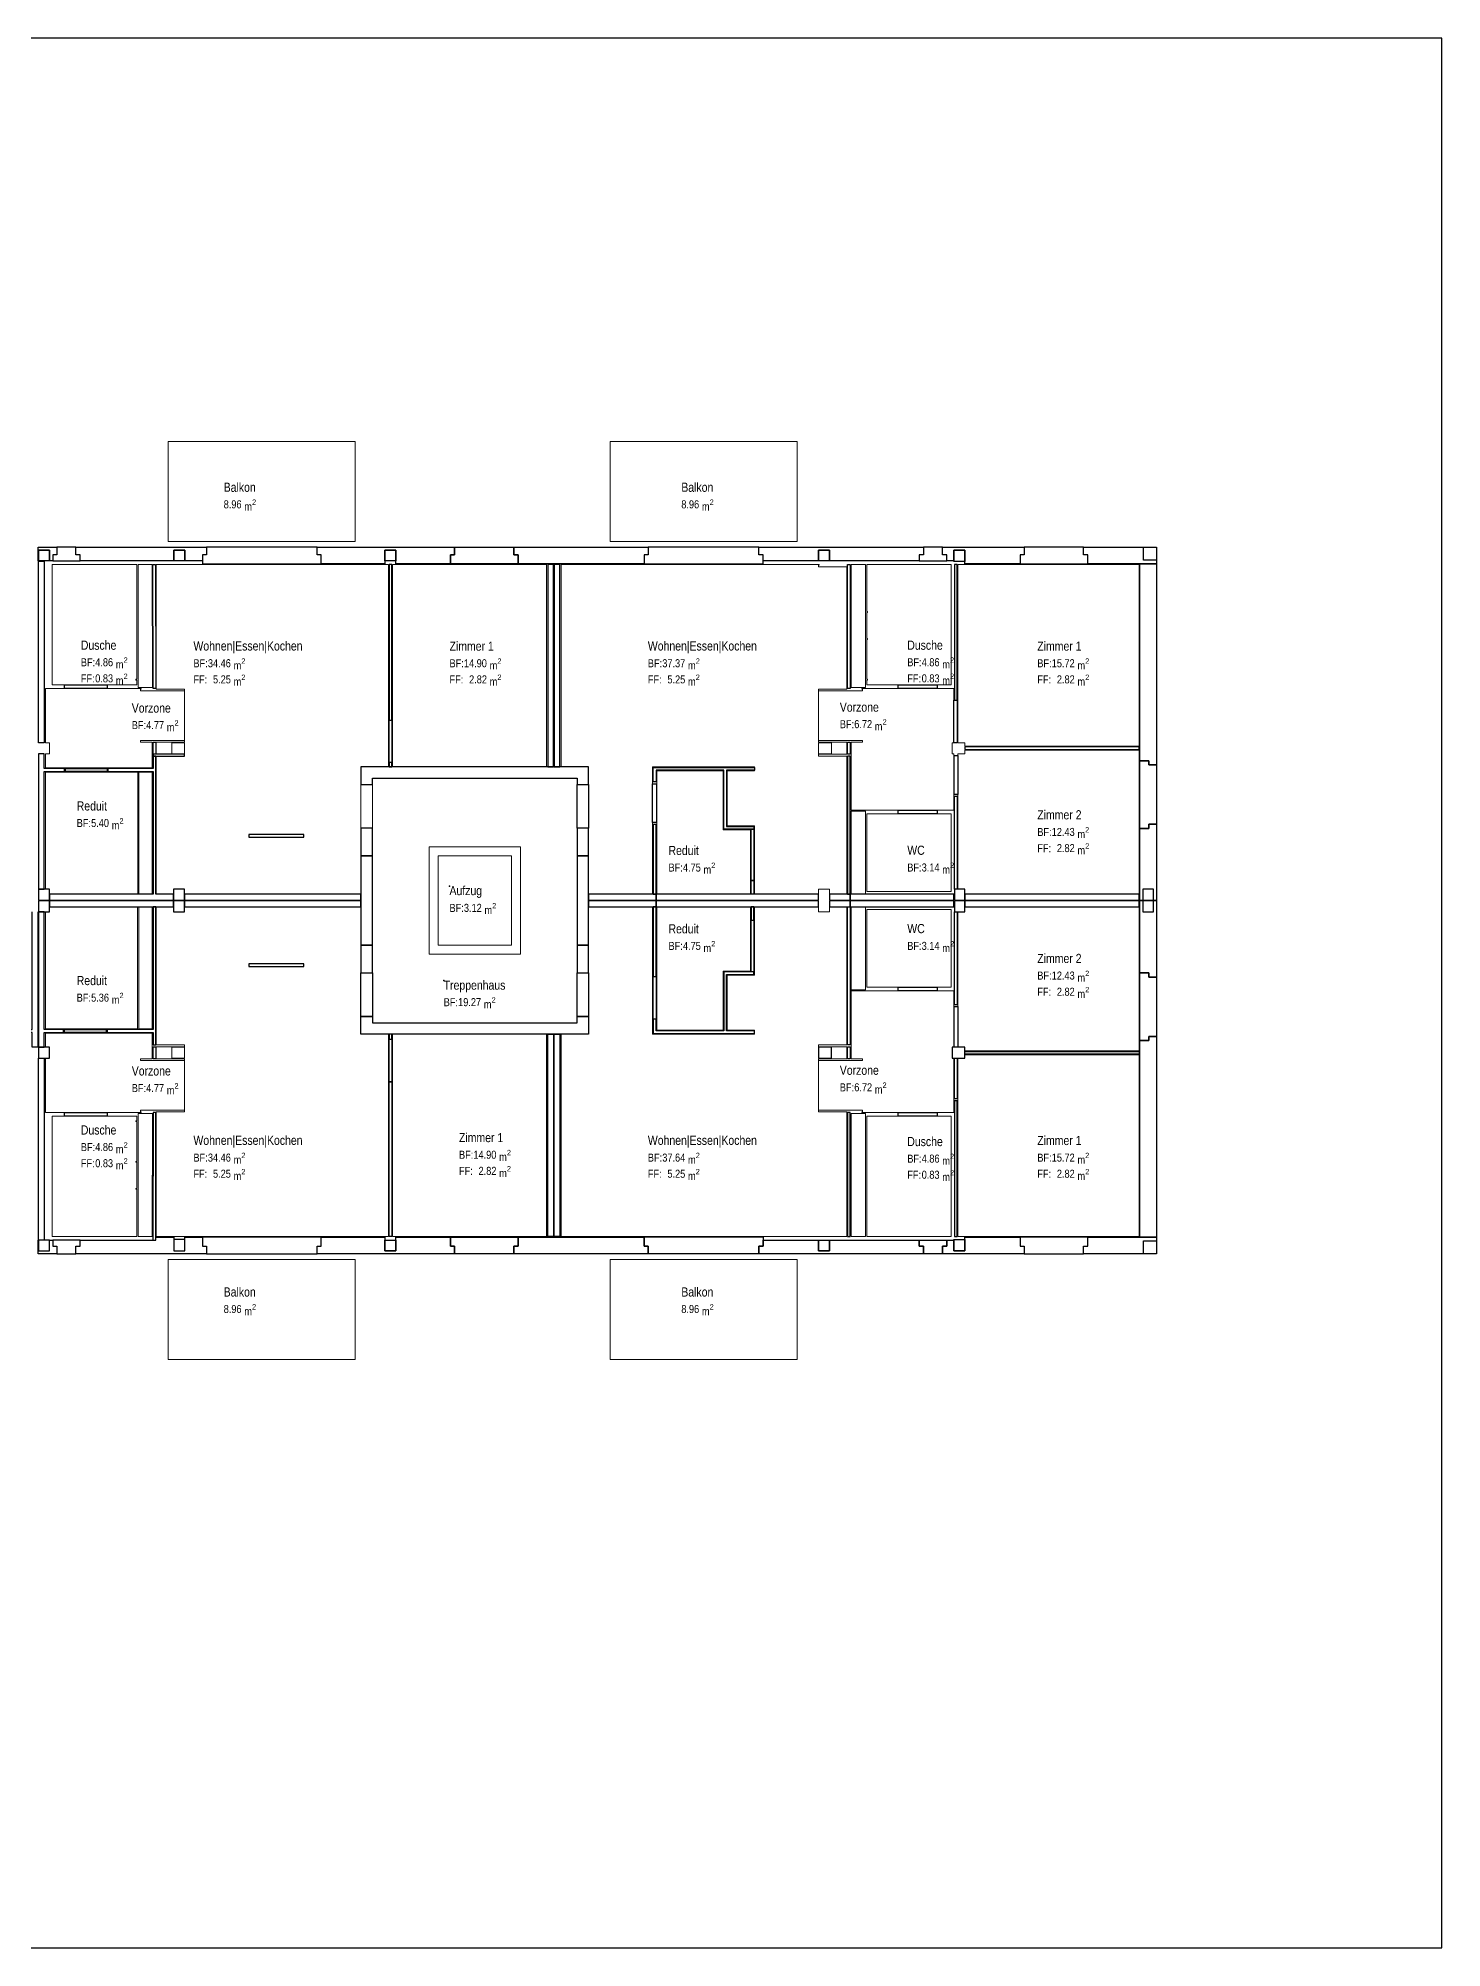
# Model space of a CAD drawing. Header units: millimetres. Extents: x 195 to 61321, y -46059 to -4290.
# Drawn here: x 30618 to 61321, y -46059 to -4290 of the extents above; entities that cross this region are included whole.
import ezdxf

# ---------------------------------------------------------------- set-up
doc = ezdxf.new("R2010")
doc.units = ezdxf.units.MM
for name, color, linetype, true_color in [('Dohlenweg_B_simplifiedForMSD_', 18, 'Continuous', 0x000000), ('Dohlenweg_B_simplifiedForMSD_$080 areas_text_IBC', 18, 'Continuous', 0x000000), ('Dohlenweg_B_simplifiedForMSD_$080 Raumdefinition_text_IBC', 1, 'Continuous', 0xff0000), ('Dohlenweg_B_simplifiedForMSD_$areas', 18, 'Continuous', 0x000000), ('Dohlenweg_B_simplifiedForMSD_$openings', 4, 'Continuous', 0x00eeff), ('Dohlenweg_B_simplifiedForMSD_$separators', 80, 'Continuous', 0x20ff00), ('text+aliging_frames_Etc', 18, 'Continuous', 0x000000)]:
    doc.layers.add(name, color=color, linetype=linetype, true_color=true_color)
doc.styles.add('ERSTELLTER_STIL_1', font='ARIALN.TTF')

msp = doc.modelspace()

# ---------------------------------------------------------------- linework, layer by layer
at = {"layer": 'Dohlenweg_B_simplifiedForMSD_'}
for p in [(39615, -22834), (39488, -24902)]:
    msp.add_point(p, dxfattribs=at)
at = {"layer": 'Dohlenweg_B_simplifiedForMSD_$areas', "color": 7, "linetype": 'Continuous', "lineweight": 13, "true_color": 0xffffff}
for points in [[(33460, -15297), (37550, -15297), (37550, -13108), (33460, -13108)], [(47218, -15297), (47218, -13108), (43128, -13108), (43128, -15297)], [(33460, -31004), (33460, -33194), (37550, -33194), (37550, -31004)], [(47218, -31004), (43128, -31004), (43128, -33194), (47218, -33194)]]:
    msp.add_lwpolyline(points, close=True, dxfattribs=at)
at = {"layer": 'Dohlenweg_B_simplifiedForMSD_$areas', "color": 21, "linetype": 'Continuous', "lineweight": 0, "true_color": 0xffa8a8}
for points in [[(32775, -18313), (32775, -15804), (30925, -15804), (30925, -18433), (32775, -18433), (32775, -18333), (32755, -18333), (32755, -18313)], [(33198, -15804), (33198, -15814), (33198, -18525), (33818, -18525), (33818, -19691), (33198, -19691), (33198, -19951), (33818, -19951), (33818, -19991), (33198, -19991), (33198, -23011), (33578, -23011), (33578, -22901), (33818, -22901), (33818, -23011), (37678, -23011), (37678, -20226), (38278, -20226), (38278, -15804)], [(41738, -20226), (41738, -15804), (38368, -15804), (38368, -20226)], [(42058, -15804), (42058, -20226), (42658, -20226), (42658, -23011), (44058, -23011), (44058, -20226), (46288, -20226), (46288, -20316), (45688, -20316), (45688, -21516), (46288, -21516), (46288, -23011), (47688, -23011), (47688, -22901), (47928, -22901), (47928, -23011), (48308, -23011), (48308, -19991), (47688, -19991), (47688, -19951), (48308, -19951), (48308, -19691), (47688, -19691), (47688, -19651), (47688, -18525), (48308, -18525), (48308, -18515), (48308, -15854), (47688, -15854), (47688, -15814), (47698, -15814), (47698, -15804)], [(50591, -18433), (50591, -15804), (48741, -15804), (48741, -16833), (48761, -16833), (48761, -16853), (48741, -16853), (48741, -17423), (48761, -17423), (48761, -17443), (48741, -17443), (48741, -18313), (48761, -18313), (48761, -18333), (48741, -18333), (48741, -18433)], [(54698, -15804), (50738, -15804), (50738, -19701), (50888, -19701), (50888, -19776), (54698, -19776)], [(32868, -18515), (30778, -18515), (30778, -19701), (30868, -19701), (30868, -19941), (30778, -19941), (30778, -20251), (33108, -20251), (33108, -19691), (32858, -19691), (32858, -19651), (33818, -19651), (33818, -18565), (32858, -18565), (32858, -18525), (32868, -18525)], [(47688, -19651), (48648, -19651), (48648, -19691), (48398, -19691), (48398, -21172), (50648, -21172), (50648, -19941), (50608, -19941), (50608, -19701), (50648, -19701), (50648, -18515), (48638, -18515), (48638, -18525), (48648, -18525), (48648, -18565), (47688, -18565)], [(50738, -22901), (50888, -22901), (50888, -23011), (54698, -23011), (54698, -19866), (50888, -19866), (50888, -19941), (50738, -19941)], [(50591, -22954), (50591, -21254), (48741, -21254), (48741, -22954)], [(33198, -27776), (33198, -30488), (33198, -30498), (38278, -30498), (38278, -26076), (37678, -26076), (37678, -23291), (33818, -23291), (33818, -23401), (33578, -23401), (33578, -23291), (33198, -23291), (33198, -26311), (33818, -26311), (33818, -26351), (33198, -26351), (33198, -26611), (33818, -26611), (33818, -27776)], [(42058, -30498), (48308, -30498), (48308, -27811), (48308, -27776), (47688, -27776), (47688, -26611), (48308, -26611), (48308, -26351), (47688, -26351), (47688, -26311), (48308, -26311), (48308, -23291), (47928, -23291), (47928, -23401), (47688, -23401), (47688, -23291), (46288, -23291), (46288, -24786), (45688, -24786), (45688, -25986), (46288, -25986), (46288, -26076), (44058, -26076), (44058, -23291), (42658, -23291), (42658, -26076), (42058, -26076)], [(48741, -23348), (48741, -25048), (50591, -25048), (50591, -23348)], [(50738, -26361), (50888, -26361), (50888, -26436), (54698, -26436), (54698, -23291), (50888, -23291), (50888, -23401), (50738, -23401)], [(47688, -27736), (48648, -27736), (48648, -27776), (48638, -27776), (48638, -27786), (50648, -27786), (50648, -26601), (50608, -26601), (50608, -26361), (50648, -26361), (50648, -25130), (48398, -25130), (48398, -26611), (48648, -26611), (48648, -26651), (47688, -26651)], [(30778, -26051), (30778, -26361), (30868, -26361), (30868, -26601), (30778, -26601), (30778, -27786), (32868, -27786), (32868, -27776), (32858, -27776), (32858, -27736), (33818, -27736), (33818, -26651), (32858, -26651), (32858, -26611), (33108, -26611), (33108, -26051)], [(41738, -30498), (41738, -26076), (38368, -26076), (38368, -30498)], [(50738, -30498), (54698, -30498), (54698, -26526), (50888, -26526), (50888, -26601), (50738, -26601)], [(32775, -29448), (32775, -28878), (32755, -28878), (32755, -28858), (32775, -28858), (32775, -27988), (32755, -27988), (32755, -27968), (32775, -27968), (32775, -27868), (30925, -27868), (30925, -30498), (32775, -30498), (32775, -29468), (32755, -29468), (32755, -29448)], [(50591, -30498), (50591, -27868), (48741, -27868), (48741, -30498)]]:
    msp.add_lwpolyline(points, close=True, dxfattribs=at)
at = {"layer": 'Dohlenweg_B_simplifiedForMSD_$areas', "color": 151, "linetype": 'Continuous', "lineweight": 0, "true_color": 0xa8c0ff}
for points in [[(33118, -18490), (33109, -15804), (32802, -15804), (32802, -18490)], [(48714, -15804), (48398, -15804), (48398, -18490), (48714, -18490)], [(33108, -23011), (33108, -20341), (32818, -20341), (32818, -23011)], [(48398, -23011), (48714, -23011), (48714, -21197), (48398, -21197)], [(33108, -23291), (32818, -23291), (32818, -25961), (33108, -25961)], [(48714, -23291), (48398, -23291), (48398, -25105), (48714, -25105)], [(33109, -30498), (33118, -27811), (32802, -27811), (32802, -30498)], [(48714, -30498), (48714, -27811), (48398, -27811), (48398, -30498)]]:
    msp.add_lwpolyline(points, close=True, dxfattribs=at)
at = {"layer": 'Dohlenweg_B_simplifiedForMSD_$areas', "color": 41, "linetype": 'Continuous', "lineweight": 0, "true_color": 0xffd6a8}
for points in [[(30778, -20341), (30778, -22900), (30868, -22900), (30868, -23011), (32801, -23011), (32801, -20341)], [(46198, -23011), (46198, -21606), (45598, -21606), (45598, -20316), (44148, -20316), (44148, -23011)], [(30778, -23401), (30778, -25961), (32791, -25961), (32791, -23291), (30868, -23291), (30868, -23401)], [(46198, -24696), (46198, -23291), (44148, -23291), (44148, -25986), (45598, -25986), (45598, -24696)]]:
    msp.add_lwpolyline(points, close=True, dxfattribs=at)
at = {"layer": 'Dohlenweg_B_simplifiedForMSD_$areas', "color": 51, "linetype": 'Continuous', "lineweight": 0, "true_color": 0xffffa8}
msp.add_lwpolyline([(37928, -25826), (42408, -25826), (42408, -20476), (37928, -20476)], close=True, dxfattribs=at)
at = {"layer": 'Dohlenweg_B_simplifiedForMSD_$areas', "lineweight": 0}
msp.add_lwpolyline([(40968, -24126), (40968, -22176), (39368, -22176), (39368, -24126)], close=True, dxfattribs=at)
at = {"layer": 'Dohlenweg_B_simplifiedForMSD_$openings'}
for points in [[(31025, -15424), (31025, -15589), (30935, -15589), (30935, -15722), (31535, -15722), (31535, -15589), (31445, -15589), (31445, -15424)], [(34300, -15424), (34300, -15589), (34210, -15589), (34210, -15787), (36810, -15787), (36810, -15589), (36720, -15589), (36720, -15424)], [(39724, -15424), (41024, -15424), (41024, -15589), (41114, -15589), (41114, -15787), (39634, -15787), (39634, -15589), (39724, -15589)], [(43963, -15424), (43963, -15589), (43873, -15589), (43873, -15787), (46473, -15787), (46473, -15589), (46383, -15589), (46383, -15424)], [(49981, -15424), (49981, -15589), (49891, -15589), (49891, -15722), (50491, -15722), (50491, -15589), (50401, -15589), (50401, -15424)], [(52187, -15424), (52187, -15589), (52097, -15589), (52097, -15787), (53577, -15787), (53577, -15589), (53487, -15589), (53487, -15424)], [(32125, -18515), (31195, -18515), (31195, -18433), (32125, -18433)], [(50281, -18515), (49431, -18515), (49431, -18433), (50281, -18433)], [(50723, -19701), (50648, -19701), (50648, -18771), (50723, -18771)], [(38353, -20136), (38293, -20136), (38293, -19206), (38353, -19206)], [(50738, -20831), (50656, -20831), (50656, -19981), (50738, -19981)], [(32125, -20326), (31195, -20326), (31195, -20266), (32125, -20266)], [(54715, -20093), (54913, -20093), (54913, -20183), (55078, -20183), (55078, -21483), (54913, -21483), (54913, -21573), (54715, -21573)], [(42658, -21566), (42408, -21566), (42408, -20616), (42658, -20616)], [(44140, -21446), (44058, -21446), (44058, -20596), (44140, -20596)], [(50281, -21254), (49431, -21254), (49431, -21172), (50281, -21172)], [(46273, -22717), (46213, -22717), (46213, -21591), (46273, -21591)], [(46273, -24711), (46213, -24711), (46213, -23584), (46273, -23584)], [(37928, -25686), (37678, -25686), (37678, -24736), (37928, -24736)], [(42658, -25686), (42408, -25686), (42408, -24736), (42658, -24736)], [(44133, -25746), (44073, -25746), (44073, -24816), (44133, -24816)], [(50281, -25130), (49431, -25130), (49431, -25048), (50281, -25048)], [(54715, -24736), (54913, -24736), (54913, -24826), (55078, -24826), (55078, -26126), (54913, -26126), (54913, -26216), (54715, -26216)], [(50738, -26361), (50656, -26361), (50656, -25471), (50738, -25471)], [(32125, -26036), (31195, -26036), (31195, -25976), (32125, -25976)], [(38353, -27116), (38293, -27116), (38293, -26186), (38353, -26186)], [(50723, -27491), (50663, -27491), (50663, -26601), (50723, -26601)], [(32125, -27868), (31195, -27868), (31195, -27786), (32125, -27786)], [(50281, -27868), (49431, -27868), (49431, -27786), (50281, -27786)], [(30935, -30580), (30935, -30713), (31025, -30713), (31025, -30878), (31445, -30878), (31445, -30713), (31535, -30713), (31535, -30580)], [(34210, -30580), (34210, -30713), (34300, -30713), (34300, -30878), (36720, -30878), (36720, -30713), (36810, -30713), (36810, -30515), (34210, -30515)], [(41114, -30515), (41114, -30713), (41024, -30713), (41024, -30878), (39724, -30878), (39724, -30713), (39634, -30713), (39634, -30515)], [(43873, -30515), (46473, -30511), (46473, -30713), (46383, -30713), (46383, -30878), (43963, -30878), (43963, -30713), (43873, -30713)], [(50491, -30580), (50491, -30713), (50401, -30713), (50401, -30878), (49981, -30878), (49981, -30713), (49891, -30713), (49891, -30580)], [(52097, -30515), (52097, -30713), (52187, -30713), (52187, -30878), (53487, -30878), (53487, -30713), (53577, -30713), (53577, -30515)]]:
    msp.add_lwpolyline(points, close=True, dxfattribs=at)
at = {"layer": 'Dohlenweg_B_simplifiedForMSD_$separators'}
for points in [[(31025, -15424), (31025, -15589), (30935, -15589), (30935, -15664), (30935, -15722), (30868, -15722), (30868, -15486), (30628, -15486), (30628, -15722), (30618, -15722), (30618, -15424)], [(34300, -15424), (34300, -15589), (34210, -15589), (34210, -15664), (34210, -15722), (33828, -15722), (33828, -15486), (33588, -15486), (33588, -15722), (31535, -15722), (31535, -15664), (31535, -15589), (31445, -15589), (31445, -15424)], [(39724, -15589), (39634, -15589), (39634, -15664), (39634, -15787), (38443, -15787), (38443, -15486), (38203, -15486), (38203, -15787), (36810, -15787), (36810, -15664), (36810, -15589), (36720, -15589), (36720, -15424), (39724, -15424)], [(43963, -15424), (43963, -15589), (43873, -15589), (43873, -15664), (43873, -15787), (41114, -15787), (41114, -15664), (41114, -15589), (41024, -15589), (41024, -15424)], [(49981, -15424), (49981, -15589), (49891, -15589), (49891, -15664), (49891, -15722), (47928, -15722), (47928, -15486), (47688, -15486), (47688, -15722), (46473, -15722), (46473, -15664), (46473, -15589), (46383, -15589), (46383, -15424)], [(52187, -15589), (52097, -15589), (52097, -15664), (52097, -15787), (50888, -15787), (50888, -15486), (50648, -15486), (50648, -15722), (50491, -15722), (50491, -15664), (50491, -15589), (50401, -15589), (50401, -15424), (52187, -15424)], [(55078, -15787), (53577, -15787), (53577, -15664), (53577, -15589), (53487, -15589), (53487, -15424), (55078, -15424)], [(55078, -15704), (54798, -15704), (54798, -15424), (55078, -15424)], [(30868, -15722), (30628, -15722), (30628, -15486), (30868, -15486)], [(33828, -15722), (33588, -15722), (33588, -15486), (33828, -15486)], [(38443, -15722), (38203, -15722), (38203, -15486), (38443, -15486)], [(47928, -15722), (47688, -15722), (47688, -15486), (47928, -15486)], [(50888, -15737), (50648, -15737), (50648, -15486), (50888, -15486)], [(55078, -15787), (55078, -20183), (54913, -20183), (54913, -20093), (54838, -20093), (54715, -20093), (54715, -15787)], [(33133, -19991), (33818, -19991), (33818, -19951), (33133, -19951)], [(37678, -20616), (37928, -20616), (37928, -20476), (42408, -20476), (42408, -20616), (42658, -20616), (42658, -20226), (37678, -20226)], [(38293, -20226), (38353, -20226), (38353, -20136), (38293, -20136)], [(37678, -22171), (37928, -22171), (37928, -21566), (37678, -21566)], [(42408, -22171), (42658, -22171), (42658, -21566), (42408, -21566)], [(54913, -21483), (55078, -21483), (55078, -23151), (54715, -23151), (54715, -21573), (54838, -21573), (54913, -21573)], [(37678, -24131), (37928, -24131), (37928, -22171), (37678, -22171)], [(42408, -24131), (42658, -24131), (42658, -22171), (42408, -22171)], [(30628, -23141), (30868, -23141), (30868, -22901), (30628, -22901)], [(33578, -23141), (33818, -23141), (33818, -22901), (33578, -22901)], [(50663, -23141), (50888, -23141), (50888, -22901), (50663, -22901)], [(54780, -23141), (55015, -23141), (55015, -22901), (54780, -22901)], [(54780, -23141), (55015, -23141), (55015, -22901), (54780, -22901)], [(30628, -23401), (30868, -23401), (30868, -23161), (30628, -23161)], [(33578, -23401), (33818, -23401), (33818, -23161), (33578, -23161)], [(50663, -23401), (50888, -23401), (50888, -23161), (50663, -23161)], [(54715, -23151), (55078, -23151), (55078, -24826), (54913, -24826), (54913, -24736), (54838, -24736), (54715, -24736)], [(54780, -23401), (55015, -23401), (55015, -23161), (54780, -23161)], [(54780, -23401), (55015, -23401), (55015, -23161), (54780, -23161)], [(37678, -24736), (37928, -24736), (37928, -24131), (37678, -24131)], [(42408, -24736), (42658, -24736), (42658, -24131), (42408, -24131)], [(37678, -25686), (37928, -25686), (37928, -25826), (42408, -25826), (42408, -25686), (42658, -25686), (42658, -26076), (37678, -26076)], [(38293, -26186), (38353, -26186), (38353, -26076), (38293, -26076)], [(54913, -26126), (55078, -26126), (55078, -30515), (54715, -30515), (54715, -26216), (54838, -26216), (54913, -26216)], [(30628, -26601), (30868, -26601), (30868, -26361), (30628, -26361)], [(47688, -26601), (47968, -26601), (47968, -26361), (47688, -26361)], [(50608, -26601), (50888, -26601), (50888, -26361), (50608, -26361)], [(31025, -30713), (31025, -30878), (30618, -30878), (30618, -30580), (30628, -30580), (30628, -30815), (30868, -30815), (30868, -30580), (30935, -30580), (30935, -30638), (30935, -30713)], [(30628, -30815), (30868, -30815), (30868, -30580), (30628, -30580)], [(34210, -30713), (34300, -30713), (34300, -30878), (31445, -30878), (31445, -30713), (31535, -30713), (31535, -30638), (31535, -30580), (33190, -30580), (33190, -30515), (33588, -30515), (33588, -30815), (33828, -30815), (33828, -30515), (34210, -30515), (34210, -30638)], [(33588, -30815), (33828, -30815), (33828, -30565), (33588, -30565)], [(39724, -30713), (39724, -30878), (36720, -30878), (36720, -30713), (36810, -30713), (36810, -30638), (36810, -30515), (38203, -30515), (38203, -30815), (38443, -30815), (38443, -30515), (39634, -30515), (39634, -30638), (39634, -30713)], [(38443, -30815), (38203, -30815), (38203, -30580), (38443, -30580)], [(43873, -30713), (43963, -30713), (43963, -30878), (41024, -30878), (41024, -30713), (41114, -30713), (41114, -30638), (41114, -30515), (43873, -30515), (43873, -30638)], [(49981, -30878), (46383, -30878), (46383, -30713), (46473, -30713), (46473, -30638), (46473, -30580), (47688, -30580), (47688, -30815), (47928, -30815), (47928, -30580), (49891, -30580), (49891, -30638), (49891, -30713), (49981, -30713)], [(47928, -30815), (47688, -30815), (47688, -30580), (47928, -30580)], [(52187, -30713), (52187, -30878), (50401, -30878), (50401, -30713), (50491, -30713), (50491, -30638), (50491, -30580), (50648, -30580), (50648, -30815), (50888, -30815), (50888, -30515), (52097, -30515), (52097, -30638), (52097, -30713)], [(50888, -30815), (50648, -30815), (50648, -30565), (50888, -30565)], [(55078, -30878), (53487, -30878), (53487, -30713), (53577, -30713), (53577, -30638), (53577, -30515), (55078, -30515)], [(55078, -30878), (54798, -30878), (54798, -30598), (55078, -30598)]]:
    msp.add_lwpolyline(points, close=True, dxfattribs=at)
at = {"layer": 'Dohlenweg_B_simplifiedForMSD_$separators', "lineweight": 25}
for points in [[(30748, -15726), (30748, -19701), (30628, -19701), (30628, -18515), (30628, -18503), (30628, -18490), (30628, -15726)], [(30628, -15726), (30748, -15726)], [(33184, -15799), (33193, -18511), (33193, -18515), (33133, -18515), (33133, -18503), (33133, -18494), (33124, -15799)], [(33124, -15799), (33184, -15799)], [(38293, -15799), (38293, -19206), (38353, -19206), (38353, -15799)], [(38353, -15799), (38293, -15799)], [(41768, -15799), (41768, -20226), (41888, -20226), (41888, -15799)], [(41888, -15799), (41768, -15799)], [(41908, -15799), (41908, -20226), (42028, -20226), (42028, -15799)], [(42028, -15799), (41908, -15799)], [(48383, -15799), (48383, -18494), (48383, -18503), (48383, -18515), (48323, -18515), (48323, -18511), (48323, -15799)], [(48323, -15799), (48383, -15799)], [(50663, -15799), (50663, -18771), (50723, -18771), (50723, -15799)], [(50723, -15799), (50663, -15799)], [(33193, -19991), (33133, -19991)], [(33133, -19991), (33133, -20266)], [(33193, -23011), (33193, -19991)], [(48383, -19691), (48383, -19951), (48323, -19951), (48323, -19691)], [(48323, -19691), (48383, -19691)], [(54702, -19791), (50888, -19791), (50888, -19851), (54702, -19851)], [(54702, -19851), (54702, -19791)], [(33118, -20266), (32145, -20266)], [(32145, -20266), (32145, -20326)], [(32145, -20326), (33118, -20326)], [(33133, -20266), (33118, -20266)], [(33118, -20326), (33133, -20326)], [(33133, -20326), (33133, -20341)], [(33133, -20341), (33133, -23011)], [(50663, -22901), (50663, -20871), (50723, -20871), (50723, -22901)], [(36428, -21706), (35228, -21706), (35228, -21766), (36428, -21766)], [(36428, -21766), (36428, -21706)], [(44133, -23011), (44133, -21486), (44073, -21486), (44073, -23011)], [(46213, -23011), (46213, -22717), (46273, -22717), (46273, -23011)], [(50723, -22901), (50663, -22901)], [(33133, -23011), (30868, -23011)], [(30868, -23011), (30868, -23141)], [(30868, -23141), (33578, -23141)], [(33133, -23161), (30868, -23161)], [(30868, -23161), (30868, -23291)], [(30868, -23291), (33193, -23291)], [(33193, -23161), (33133, -23161)], [(33133, -23291), (33133, -25961)], [(33193, -23291), (33133, -23291)], [(33578, -23011), (33193, -23011)], [(33578, -23161), (33193, -23161)], [(33193, -23291), (33578, -23291)], [(33193, -25976), (33193, -23291)], [(33578, -23141), (33578, -23011)], [(33578, -23291), (33578, -23161)], [(37678, -23011), (33818, -23011)], [(33818, -23011), (33818, -23141)], [(33818, -23141), (37678, -23141)], [(37678, -23161), (33818, -23161)], [(33818, -23161), (33818, -23291)], [(33818, -23291), (37678, -23291)], [(37678, -23141), (37678, -23011)], [(37678, -23291), (37678, -23161)], [(44133, -23011), (42658, -23011)], [(42658, -23011), (42658, -23141)], [(42658, -23141), (44133, -23141)], [(44133, -23161), (42658, -23161)], [(42658, -23161), (42658, -23291)], [(42658, -23291), (44133, -23291)], [(44073, -23011), (44133, -23011)], [(44073, -23291), (44073, -24816)], [(44133, -23291), (44073, -23291)], [(47688, -23011), (44133, -23011)], [(44133, -23011), (44133, -23141)], [(44133, -23141), (44133, -23011)], [(44133, -23141), (47688, -23141)], [(44133, -23291), (44133, -23161)], [(44133, -23291), (46213, -23291), (46273, -23291), (47688, -23291), (47688, -23161), (46273, -23161), (46213, -23161), (44133, -23161)], [(44133, -23161), (44133, -23291)], [(44133, -24816), (44133, -23291)], [(46273, -23011), (46213, -23011)], [(46213, -23291), (46213, -23306), (46213, -23321), (46213, -23584), (46273, -23584), (46273, -23321), (46273, -23306), (46273, -23291)], [(46273, -23291), (46213, -23291)], [(47688, -23141), (47688, -23011)], [(48323, -23011), (47928, -23011)], [(47928, -23011), (47928, -23141)], [(47928, -23141), (48323, -23141)], [(48323, -22981), (48323, -22996), (48323, -23011)], [(48383, -23011), (48323, -23011)], [(48323, -23141), (48383, -23141)], [(48323, -26311), (48323, -23291)], [(48323, -23291), (48383, -23291)], [(48383, -22996), (48383, -22981)], [(48383, -23011), (48383, -22996)], [(48383, -23141), (48383, -23011)], [(48383, -23141), (50648, -23141), (50648, -23011), (48383, -23011)], [(48383, -23011), (48383, -23141)], [(48383, -23291), (50648, -23291), (50648, -23161), (48383, -23161)], [(48383, -23161), (48383, -23291)], [(48383, -23291), (48383, -26311)], [(54698, -23011), (50888, -23011), (50888, -23141), (54698, -23141)], [(54698, -23161), (50888, -23161), (50888, -23291), (54698, -23291)], [(54698, -23141), (54698, -23011)], [(54698, -23291), (54698, -23161)], [(30608, -23401), (30608, -25961), (30608, -25976), (30618, -25976), (30628, -25976), (30628, -26036), (30618, -26036), (30608, -26036), (30608, -26051), (30608, -26361), (30488, -26361), (30488, -26036), (30473, -26036), (30458, -26036), (30061, -26036), (30061, -25976), (30458, -25976), (30473, -25976), (30488, -25976), (30488, -23401)], [(30628, -23401), (30628, -25961), (30628, -25976), (30618, -25976), (30608, -25976), (30608, -26036), (30618, -26036), (30628, -26036), (30628, -26051), (30628, -26361), (30748, -26361), (30748, -26036), (30763, -26036), (30778, -26036), (31175, -26036), (31175, -25976), (30778, -25976), (30763, -25976), (30748, -25976), (30748, -23401)], [(30748, -23401), (30628, -23401)], [(50663, -25431), (50663, -23401), (50723, -23401), (50723, -25431)], [(36428, -24536), (35228, -24536), (35228, -24596), (36428, -24596)], [(36428, -24596), (36428, -24536)], [(45673, -24771), (45688, -24771), (46273, -24771), (46273, -24711), (45673, -24711), (45613, -24711), (45613, -26001), (44133, -26001), (44133, -25746), (44073, -25746), (44073, -26061), (44133, -26061), (46288, -26061), (46288, -26001), (45673, -26001), (45673, -24771)], [(44073, -24816), (44133, -24816)], [(45673, -24771), (45673, -24771)], [(50723, -25431), (50663, -25431)], [(33118, -25976), (32105, -25976)], [(32105, -25976), (32105, -26036)], [(32105, -26036), (33118, -26036)], [(33133, -25976), (33118, -25976)], [(33118, -26036), (33133, -26036)], [(33133, -25961), (33133, -25976)], [(33133, -26036), (33133, -26051)], [(33133, -26051), (33133, -26311)], [(33133, -26311), (33193, -26311)], [(33193, -26036), (33193, -25976)], [(33193, -26311), (33193, -26036)], [(41768, -30502), (41768, -26076), (41888, -26076), (41888, -30502)], [(41908, -30502), (41908, -26076), (42028, -26076), (42028, -30502)], [(48383, -26311), (48323, -26311)], [(48383, -26311), (48323, -26311)], [(30628, -27786), (30628, -26601)], [(30628, -26601), (30748, -26601)], [(30748, -26601), (30748, -30580)], [(48323, -26611), (48323, -26351), (48383, -26351), (48383, -26611)], [(48383, -26611), (48323, -26611)], [(50888, -26451), (54702, -26451), (54702, -26511), (50888, -26511)], [(50888, -26511), (50888, -26451)], [(38293, -30502), (38293, -27116), (38353, -27116), (38353, -30502)], [(50663, -27531), (50663, -30502), (50723, -30502), (50723, -27531)], [(50723, -27531), (50663, -27531)], [(30628, -27799), (30628, -27786)], [(30628, -27811), (30628, -27799)], [(30628, -30580), (30628, -27811)], [(48383, -30502), (48383, -27811), (48383, -27799), (48383, -27786), (48323, -27786), (48323, -27799), (48323, -27811), (48323, -30502)], [(30748, -30580), (30628, -30580)], [(38353, -30502), (38293, -30502)], [(41888, -30502), (41768, -30502)], [(42028, -30502), (41908, -30502)], [(48323, -30502), (48383, -30502)]]:
    msp.add_lwpolyline(points, dxfattribs=at)
for points in [[(30628, -20341), (30628, -22901), (30748, -22901), (30748, -20326), (30763, -20326), (30778, -20326), (31215, -20326), (31215, -20266), (30778, -20266), (30763, -20266), (30748, -20266), (30748, -19941), (30628, -19941)], [(33133, -19691), (33193, -19691), (33193, -19951), (33133, -19951)], [(48323, -23011), (48383, -23011), (48383, -22996), (48383, -22981), (48383, -19991), (48323, -19991), (48323, -22981), (48323, -22996)], [(45673, -21531), (45688, -21531), (46213, -21531), (46273, -21531), (46273, -21591), (46213, -21591), (46198, -21591), (45673, -21591), (45613, -21591), (45613, -20316), (45613, -20301), (45598, -20301), (44148, -20301), (44133, -20301), (44133, -20316), (44133, -20556), (44073, -20556), (44073, -20301), (44073, -20241), (44133, -20241), (45613, -20241), (45673, -20241), (46288, -20241), (46288, -20301), (45688, -20301), (45673, -20301), (45673, -20316)], [(48383, -23161), (48323, -23161), (47928, -23161), (47928, -23291), (48383, -23291)], [(33133, -26611), (33133, -26351), (33193, -26351), (33193, -26611)]]:
    msp.add_lwpolyline(points, close=True, dxfattribs=at)
at = {"layer": 'Dohlenweg_B_simplifiedForMSD_$separators', "color": 21, "linetype": 'Continuous', "lineweight": 0, "true_color": 0xffa8a8}
for points in [[(33538, -19941), (33538, -19701), (33818, -19701), (33818, -19941)], [(47688, -19701), (47968, -19701), (47968, -19941), (47688, -19941)]]:
    msp.add_lwpolyline(points, close=True, dxfattribs=at)
at = {"layer": 'Dohlenweg_B_simplifiedForMSD_$separators', "lineweight": 0}
for points in [[(41168, -24326), (39168, -24326), (39168, -21976), (41168, -21976)], [(40968, -24126), (40968, -22176), (39368, -22176), (39368, -24126)], [(33538, -26601), (33538, -26361), (33818, -26361), (33818, -26601)]]:
    msp.add_lwpolyline(points, close=True, dxfattribs=at)
at = {"layer": 'Dohlenweg_B_simplifiedForMSD_$separators'}
for points in [[(33133, -27786), (33124, -30580)], [(33193, -27786), (33133, -27786)], [(33190, -30580), (33193, -27786)], [(33124, -30580), (33190, -30580)]]:
    msp.add_lwpolyline(points, dxfattribs=at)
at = {"layer": 'text+aliging_frames_Etc'}
msp.add_lwpolyline([(195, -46059), (61321, -46059), (61321, -4290), (195, -4290)], close=True, dxfattribs=at)

# ---------------------------------------------------------------- texts
at = {"layer": 'Dohlenweg_B_simplifiedForMSD_$080 areas_text_IBC', "lineweight": 13, "attachment_point": 1, "style": 'ERSTELLTER_STIL_1'}
for s, insert, char_height, width in [('8.96', (34676, -14398), 175, 1114.67), (' m', (35071, -14446), 175, 789.4), ('2', (35296, -14380), 117, 369.13), ('8.96', (44686, -14398), 175, 1114.67), (' m', (45081, -14446), 175, 789.4), ('2', (45306, -14380), 117, 369.13), ('BF:', (31551, -17853), 175, 977.72), ('4.86', (31866, -17852), 175, 1114.67), (' m', (32261, -17900), 175, 789.4), ('2', (32486, -17834), 117, 369.13), ('BF:', (34014, -17875), 175, 977.72), ('34.46', (34330, -17874), 175, 1337.23), (' m', (34837, -17922), 175, 789.4), ('2', (35062, -17856), 117, 369.13), ('BF:', (39616, -17875), 175, 977.72), ('14.90', (39931, -17874), 175, 1331.52), (' m', (40438, -17922), 175, 789.4), ('2', (40663, -17856), 117, 369.13), ('BF:', (43954, -17875), 175, 977.72), ('37.37', (44270, -17874), 175, 1333.42), (' m', (44777, -17922), 175, 789.4), ('2', (45002, -17856), 117, 369.13), ('BF:', (49629, -17853), 175, 977.72), ('4.86', (49944, -17852), 175, 1114.67), (' m', (50339, -17900), 175, 789.4), ('2', (50564, -17834), 117, 369.13), ('BF:', (52473, -17875), 175, 977.72), ('15.72', (52789, -17874), 175, 1331.52), (' m', (53296, -17922), 175, 789.4), ('2', (53521, -17856), 117, 369.13), ('FF:', (31551, -18207), 175, 932.07), ('0.83', (31866, -18205), 175, 1110.87), (' m', (32261, -18254), 175, 789.4), ('2', (32486, -18188), 117, 369.13), ('FF:', (34014, -18229), 175, 932.07), ('5.25', (34442, -18227), 175, 1116.58), (' m', (34837, -18276), 175, 789.4), ('2', (35062, -18210), 117, 369.13), ('FF:', (39616, -18229), 175, 932.07), ('2.82', (40044, -18227), 175, 1108.97), (' m', (40438, -18276), 175, 789.4), ('2', (40663, -18210), 117, 369.13), ('FF:', (43954, -18229), 175, 932.07), ('5.25', (44382, -18227), 175, 1116.58), (' m', (44777, -18276), 175, 789.4), ('2', (45002, -18210), 117, 369.13), ('FF:', (49629, -18207), 175, 932.07), ('0.83', (49944, -18205), 175, 1110.87), (' m', (50339, -18254), 175, 789.4), ('2', (50564, -18188), 117, 369.13), ('FF:', (52473, -18229), 175, 932.07), ('2.82', (52901, -18227), 175, 1108.97), (' m', (53296, -18276), 175, 789.4), ('2', (53521, -18210), 117, 369.13), ('2', (33600, -19208), 117, 369.13), ('BF:', (48153, -19207), 175, 977.72), ('6.72', (48469, -19206), 175, 1108.97), ('2', (49088, -19188), 117, 369.13), ('BF:', (32665, -19227), 175, 977.72), ('4.77', (32981, -19227), 175, 1110.87), (' m', (33375, -19274), 175, 789.4), (' m', (48863, -19254), 175, 789.4), ('BF:', (31461, -21369), 175, 977.72), ('5.40', (31776, -21368), 175, 1108.97), (' m', (32171, -21417), 175, 789.4), ('2', (32396, -21350), 117, 369.13), ('BF:', (52473, -21565), 175, 977.72), ('12.43', (52789, -21564), 175, 1333.42), (' m', (53296, -21612), 175, 789.4), ('2', (53521, -21546), 117, 369.13), ('FF:', (52473, -21919), 175, 932.07), ('2.82', (52901, -21917), 175, 1108.97), (' m', (53296, -21966), 175, 789.4), ('2', (53521, -21900), 117, 369.13), ('BF:', (44406, -22342), 175, 977.72), ('4.75', (44722, -22342), 175, 1116.58), (' m', (45116, -22389), 175, 789.4), ('2', (45341, -22323), 117, 369.13), ('BF:', (49629, -22342), 175, 977.72), ('3.14', (49944, -22341), 175, 1118.48), (' m', (50339, -22389), 175, 789.4), ('2', (50564, -22323), 117, 369.13), ('BF:', (39615, -23226), 175, 977.72), ('3.12', (39930, -23224), 175, 1108.97), (' m', (40324, -23273), 175, 789.4), ('2', (40549, -23207), 117, 369.13), ('BF:', (44406, -24057), 175, 977.72), ('4.75', (44722, -24057), 175, 1116.58), (' m', (45116, -24104), 175, 789.4), ('2', (45341, -24038), 117, 369.13), ('BF:', (49629, -24057), 175, 977.72), ('3.14', (49944, -24056), 175, 1118.48), (' m', (50339, -24104), 175, 789.4), ('2', (50564, -24038), 117, 369.13), ('BF:', (52473, -24706), 175, 977.72), ('FF:', (52473, -25060), 175, 932.07), ('12.43', (52789, -24705), 175, 1333.42), ('2.82', (52901, -25059), 175, 1108.97), (' m', (53296, -24753), 175, 789.4), ('2', (53521, -24687), 117, 369.13), ('2', (53521, -25041), 117, 369.13), ('BF:', (31461, -25189), 175, 977.72), ('5.36', (31776, -25188), 175, 1114.67), (' m', (32171, -25236), 175, 789.4), ('2', (32396, -25170), 117, 369.13), ('BF:', (39488, -25288), 175, 977.72), ('19.27', (39804, -25287), 175, 1333.42), (' m', (40311, -25335), 175, 789.4), ('2', (40536, -25269), 117, 369.13), (' m', (53296, -25107), 175, 789.4), ('2', (33600, -27147), 117, 369.13), ('6.72', (48469, -27149), 175, 1108.97), ('2', (49088, -27132), 117, 369.13), ('BF:', (32665, -27166), 175, 977.72), ('4.77', (32981, -27166), 175, 1110.87), (' m', (33375, -27213), 175, 789.4), ('BF:', (48153, -27151), 175, 977.72), (' m', (48863, -27198), 175, 789.4), ('BF:', (31551, -28457), 175, 977.72), ('FF:', (31551, -28811), 175, 932.07), ('4.86', (31866, -28456), 175, 1114.67), ('0.83', (31866, -28810), 175, 1110.87), (' m', (32261, -28504), 175, 789.4), ('2', (32486, -28438), 117, 369.13), ('2', (32486, -28792), 117, 369.13), ('BF:', (34014, -28688), 175, 977.72), ('34.46', (34330, -28687), 175, 1337.23), (' m', (34837, -28735), 175, 789.4), ('2', (35062, -28669), 117, 369.13), ('BF:', (39823, -28625), 175, 977.72), ('14.90', (40139, -28624), 175, 1331.52), (' m', (40646, -28672), 175, 789.4), ('2', (40871, -28606), 117, 369.13), ('BF:', (43954, -28688), 175, 977.72), ('37.64', (44270, -28687), 175, 1341.03), (' m', (44777, -28735), 175, 789.4), ('2', (45002, -28669), 117, 369.13), ('BF:', (49629, -28710), 175, 977.72), ('4.86', (49944, -28709), 175, 1114.67), (' m', (50339, -28757), 175, 789.4), ('2', (50564, -28691), 117, 369.13), ('BF:', (52473, -28688), 175, 977.72), ('15.72', (52789, -28687), 175, 1331.52), (' m', (53296, -28735), 175, 789.4), ('2', (53521, -28669), 117, 369.13), (' m', (32261, -28858), 175, 789.4), ('FF:', (34014, -29042), 175, 932.07), ('5.25', (34442, -29040), 175, 1116.58), (' m', (34837, -29089), 175, 789.4), ('2', (35062, -29023), 117, 369.13), ('FF:', (39823, -28979), 175, 932.07), ('2.82', (40251, -28977), 175, 1108.97), (' m', (40646, -29026), 175, 789.4), ('2', (40871, -28960), 117, 369.13), ('FF:', (43954, -29042), 175, 932.07), ('5.25', (44382, -29040), 175, 1116.58), (' m', (44777, -29089), 175, 789.4), ('2', (45002, -29023), 117, 369.13), ('FF:', (49629, -29064), 175, 932.07), ('0.83', (49944, -29062), 175, 1110.87), (' m', (50339, -29111), 175, 789.4), ('2', (50564, -29045), 117, 369.13), ('FF:', (52473, -29042), 175, 932.07), ('2.82', (52901, -29040), 175, 1108.97), (' m', (53296, -29089), 175, 789.4), ('2', (53521, -29023), 117, 369.13), ('8.96', (34676, -31999), 175, 1114.67), (' m', (35071, -32048), 175, 789.4), ('2', (35296, -31981), 117, 369.13), ('8.96', (44686, -31999), 175, 1114.67), (' m', (45081, -32048), 175, 789.4), ('2', (45306, -31981), 117, 369.13)]:
    msp.add_mtext(s, dxfattribs=dict(at, insert=insert, char_height=char_height, width=width))
at = {"layer": 'Dohlenweg_B_simplifiedForMSD_$080 Raumdefinition_text_IBC', "lineweight": 13, "char_height": 200, "attachment_point": 1, "style": 'ERSTELLTER_STIL_1'}
for s, insert, width in [('Balkon', (34676, -14012), 1893.48), ('Balkon', (44686, -14012), 1893.48), ('Dusche', (31551, -17466), 2032.61), ('Wohnen|Essen|Kochen', (34014, -17483), 5445.65), ('Zimmer 1', (39616, -17487), 2356.52), ('Wohnen|Essen|Kochen', (43954, -17483), 5445.65), ('Dusche', (49629, -17466), 2032.61), ('Zimmer 1', (52473, -17487), 2356.52), ('Vorzone', (32665, -18841), 2182.61), ('Vorzone', (48153, -18821), 2182.61), ('Reduit', (31461, -20983), 1815.22), ('Zimmer 2', (52473, -21177), 2408.7), ('Reduit', (44406, -21956), 1815.22), ('WC', (49629, -21951), 1136.96), ('Aufzug', (39615, -22834), 1917.39), ('Reduit', (44406, -23670), 1815.22), ('WC', (49629, -23665), 1136.96), ('Zimmer 2', (52473, -24318), 2408.7), ('Reduit', (31461, -24802), 1815.22), ('Treppenhaus', (39488, -24902), 3243.48), ('Vorzone', (32665, -26779), 2182.61), ('Vorzone', (48153, -26764), 2182.61), ('Dusche', (31551, -28070), 2032.61), ('Wohnen|Essen|Kochen', (34014, -28296), 5445.65), ('Zimmer 1', (39823, -28237), 2356.52), ('Wohnen|Essen|Kochen', (43954, -28296), 5445.65), ('Dusche', (49629, -28323), 2032.61), ('Zimmer 1', (52473, -28300), 2356.52), ('Balkon', (34676, -31614), 1893.48), ('Balkon', (44686, -31614), 1893.48)]:
    msp.add_mtext(s, dxfattribs=dict(at, insert=insert, width=width))

doc.saveas('drawing.dxf')
